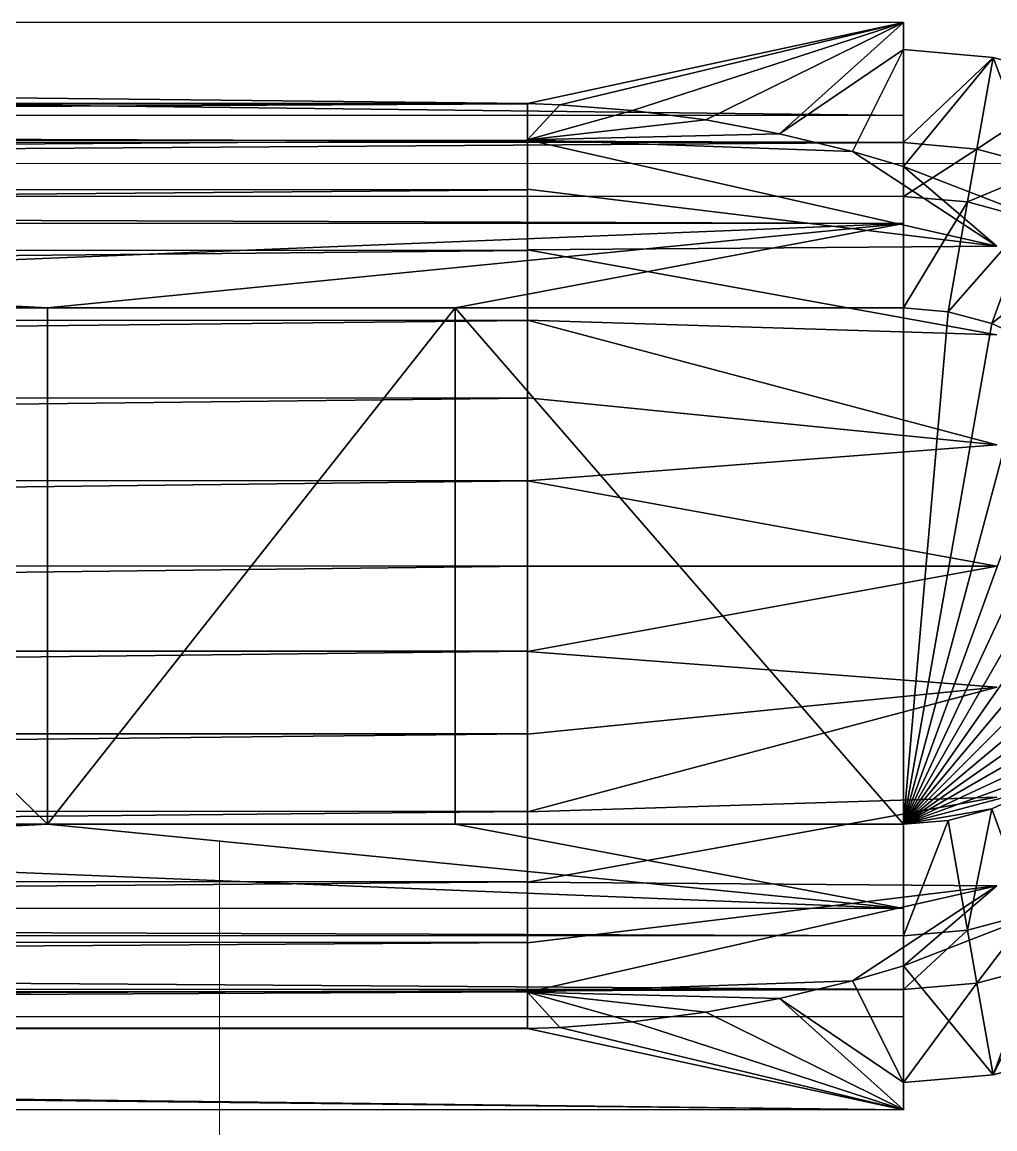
# Model space of a CAD drawing. Header units: inches. Extents: x 0 to 46333, y 12439 to 30520.
# Drawn here: x 15084.3 to 15156.1, y 17460.4 to 17542 of the extents above; entities that cross this region are included whole.
import ezdxf

# ---------------------------------------------------------------- set-up
doc = ezdxf.new("R2010")
doc.units = ezdxf.units.IN
doc.header["$MEASUREMENT"] = 0
doc.layers.add('DLX_FL1_LUM', color=7, linetype='Continuous', true_color=0xffd400)
doc.layers.add('v.p', color=7, linetype='Continuous')
doc.layers.add('WC', color=2, linetype='Continuous', lineweight=0)

# ---------------------------------------------------------------- blocks, each defined once
blk = doc.blocks.new('first floor civil')
at = {"layer": 'WC', "color": 9}
for p, q in [((598084.032, 123426.693), (597784.032, 123426.693)), ((597814.032, 123376.693), (597814.032, 122926.693))]:
    blk.add_line(p, q, dxfattribs=at)

msp = doc.modelspace()

# ---------------------------------------------------------------- linework, layer by layer
at = {"layer": 'DLX_FL1_LUM'}
for points in [[(14569.985, 17541.991, 0), (15149.332, 17535.113, 0)], [(15149.332, 17541.97, 0), (14569.985, 17541.991, 0)], [(15149.332, 17535.113, 0), (14569.985, 17541.991, 0)], [(15121.591, 17535.992, 0), (14569.985, 17541.991, 0)], [(14569.985, 17541.991, 0), (15149.332, 17541.97, 0)], [(14569.985, 17541.991, 0), (15121.591, 17535.992, 0)], [(15149.332, 17541.97, 0), (15121.591, 17535.992, 0)], [(15121.591, 17535.992, 0), (15149.332, 17541.97, 0)], [(15123.992, 17535.898, 0), (15149.332, 17541.97, 0)], [(15149.332, 17541.97, 0), (15123.992, 17535.898, 0)], [(15129.339, 17535.486, 0), (15149.332, 17541.97, 0)], [(15149.332, 17541.97, 0), (15129.339, 17535.486, 0)], [(15134.767, 17534.778, 0), (15149.332, 17541.97, 0)], [(15149.332, 17541.97, 0), (15134.767, 17534.778, 0)], [(15140.201, 17533.765, 0), (15149.332, 17541.97, 0)], [(15149.332, 17541.97, 0), (15140.201, 17533.765, 0)], [(15149.332, 17541.97, 0), (15149.332, 17535.113, 0)], [(15149.332, 17539.965, 0), (15149.332, 17541.97, 0)], [(15149.332, 17535.113, 0), (15149.332, 17541.97, 0)], [(15149.332, 17541.97, 0), (15149.332, 17539.965, 0)], [(15149.332, 17539.965, 0), (15140.201, 17533.765, 0)], [(15140.201, 17533.765, 0), (15149.332, 17539.965, 0)], [(15145.571, 17532.458, 0), (15149.332, 17539.965, 0)], [(15149.332, 17539.965, 0), (15145.571, 17532.458, 0)], [(15149.332, 17535.113, 0), (15149.332, 17539.965, 0)], [(15149.332, 17533.109, 0), (15149.332, 17539.965, 0)], [(15149.332, 17539.965, 0), (15149.332, 17535.113, 0)], [(15149.332, 17539.965, 0), (15149.332, 17533.109, 0)], [(15155.946, 17539.386, 0), (15149.332, 17539.965, 0)], [(15149.332, 17531.35, 0), (15149.332, 17539.965, 0)], [(15149.332, 17539.965, 0), (15155.946, 17539.386, 0)], [(15149.332, 17539.965, 0), (15149.332, 17531.35, 0)], [(15149.332, 17533.109, 0), (15155.946, 17539.386, 0)], [(15155.946, 17539.386, 0), (15149.332, 17533.109, 0)], [(15155.946, 17539.386, 0), (15149.332, 17531.35, 0)], [(15149.332, 17531.35, 0), (15155.946, 17539.386, 0)], [(15155.946, 17539.386, 0), (15154.755, 17532.634, 0)], [(15154.755, 17532.634, 0), (15155.946, 17539.386, 0)], [(15162.359, 17537.667, 0), (15155.946, 17539.386, 0)], [(15160.608, 17526.988, 0), (15155.946, 17539.386, 0)], [(15155.946, 17539.386, 0), (15162.359, 17537.667, 0)], [(15155.946, 17539.386, 0), (15160.608, 17526.988, 0)], [(15154.755, 17532.634, 0), (15162.359, 17537.667, 0)], [(15162.359, 17537.667, 0), (15154.755, 17532.634, 0)], [(15121.591, 17535.992, 0), (14597.726, 17536.011, 0)], [(14597.726, 17536.011, 0), (15121.591, 17535.992, 0)], [(14597.726, 17535.976, 0), (15121.591, 17535.992, 0)], [(15121.591, 17535.992, 0), (14597.726, 17535.976, 0)], [(15121.591, 17535.956, 0), (14597.726, 17535.976, 0)], [(14597.726, 17535.976, 0), (15121.591, 17535.956, 0)], [(14597.726, 17533.286, 0), (15121.591, 17535.956, 0)], [(15121.591, 17535.956, 0), (14597.726, 17533.286, 0)], [(15121.591, 17535.956, 0), (15121.591, 17535.992, 0)], [(15121.591, 17535.992, 0), (15121.591, 17533.306, 0)], [(15121.591, 17535.992, 0), (15121.591, 17535.956, 0)], [(15123.992, 17535.898, 0), (15121.591, 17535.992, 0)], [(15121.591, 17533.306, 0), (15121.591, 17535.992, 0)], [(15121.591, 17535.992, 0), (15123.992, 17535.898, 0)], [(15121.591, 17533.306, 0), (15121.591, 17535.956, 0)], [(15121.591, 17533.267, 0), (15121.591, 17535.956, 0)], [(15121.591, 17535.956, 0), (15121.591, 17533.306, 0)], [(15121.591, 17535.956, 0), (15121.591, 17533.267, 0)], [(15123.992, 17535.898, 0), (15121.591, 17533.306, 0)], [(15121.591, 17533.306, 0), (15123.992, 17535.898, 0)], [(15129.339, 17535.486, 0), (15123.992, 17535.898, 0)], [(15123.992, 17535.898, 0), (15129.339, 17535.486, 0)], [(14569.985, 17535.135, 0), (15149.332, 17535.113, 0)], [(14569.985, 17535.135, 0), (15149.332, 17533.109, 0)], [(15149.332, 17535.113, 0), (14569.985, 17535.135, 0)], [(15149.332, 17533.109, 0), (14569.985, 17535.135, 0)], [(15129.339, 17535.486, 0), (15121.591, 17533.306, 0)], [(15121.591, 17533.306, 0), (15129.339, 17535.486, 0)], [(15134.767, 17534.778, 0), (15129.339, 17535.486, 0)], [(15129.339, 17535.486, 0), (15134.767, 17534.778, 0)], [(15149.332, 17535.113, 0), (15149.332, 17533.109, 0)], [(15149.332, 17533.109, 0), (15149.332, 17535.113, 0)], [(15134.767, 17534.778, 0), (15121.591, 17533.306, 0)], [(15121.591, 17533.306, 0), (15134.767, 17534.778, 0)], [(15140.201, 17533.765, 0), (15134.767, 17534.778, 0)], [(15134.767, 17534.778, 0), (15140.201, 17533.765, 0)], [(15121.591, 17533.267, 0), (14597.726, 17533.286, 0)], [(14597.726, 17533.286, 0), (15121.591, 17533.267, 0)], [(14597.726, 17529.65, 0), (15121.591, 17533.267, 0)], [(15121.591, 17533.267, 0), (14597.726, 17529.65, 0)], [(15140.201, 17533.765, 0), (15121.591, 17533.306, 0)], [(15121.591, 17533.306, 0), (15140.201, 17533.765, 0)], [(15121.591, 17533.267, 0), (15121.591, 17533.306, 0)], [(15121.591, 17533.306, 0), (15121.591, 17529.668, 0)], [(15121.591, 17533.306, 0), (15121.591, 17533.267, 0)], [(15121.591, 17529.668, 0), (15121.591, 17533.306, 0)], [(15121.591, 17533.306, 0), (15156.213, 17525.458, 0)], [(15145.571, 17532.458, 0), (15121.591, 17533.306, 0)], [(15156.213, 17525.458, 0), (15121.591, 17533.306, 0)], [(15121.591, 17533.306, 0), (15145.571, 17532.458, 0)], [(15121.591, 17529.668, 0), (15121.591, 17533.267, 0)], [(15121.591, 17529.631, 0), (15121.591, 17533.267, 0)], [(15121.591, 17533.267, 0), (15121.591, 17529.668, 0)], [(15121.591, 17533.267, 0), (15121.591, 17529.631, 0)], [(15145.571, 17532.458, 0), (15140.201, 17533.765, 0)], [(15140.201, 17533.765, 0), (15145.571, 17532.458, 0)], [(14569.985, 17533.13, 0), (15149.332, 17533.109, 0)], [(15149.332, 17533.109, 0), (14569.985, 17533.13, 0)], [(14569.985, 17529.163, 0), (15149.332, 17533.109, 0)], [(15149.332, 17533.109, 0), (14569.985, 17529.163, 0)], [(15149.332, 17531.35, 0), (15145.571, 17532.458, 0)], [(15145.571, 17532.458, 0), (15156.213, 17525.458, 0)], [(15156.213, 17525.458, 0), (15145.571, 17532.458, 0)], [(15145.571, 17532.458, 0), (15149.332, 17531.35, 0)], [(15149.332, 17533.109, 0), (15154.755, 17532.634, 0)], [(15154.755, 17532.634, 0), (15149.332, 17533.109, 0)], [(15149.332, 17533.109, 0), (15149.332, 17529.141, 0)], [(15149.332, 17529.141, 0), (15149.332, 17533.109, 0)], [(15154.755, 17532.634, 0), (15149.332, 17529.141, 0)], [(15149.332, 17529.141, 0), (15154.755, 17532.634, 0)], [(15154.066, 17528.727, 0), (15154.755, 17532.634, 0)], [(15154.755, 17532.634, 0), (15154.066, 17528.727, 0)], [(15154.755, 17532.634, 0), (15160.013, 17531.225, 0)], [(15160.013, 17531.225, 0), (15154.755, 17532.634, 0)], [(15160.608, 17526.988, 0), (15149.332, 17531.35, 0)], [(15149.332, 17531.35, 0), (15156.213, 17525.458, 0)], [(15156.213, 17525.458, 0), (15149.332, 17531.35, 0)], [(15149.332, 17531.35, 0), (15160.608, 17526.988, 0)], [(15154.066, 17528.727, 0), (15160.013, 17531.225, 0)], [(15160.013, 17531.225, 0), (15154.066, 17528.727, 0)], [(15149.331, 17527.136, 0), (14569.985, 17529.163, 0)], [(15149.332, 17529.141, 0), (14569.985, 17529.163, 0)], [(14569.985, 17529.163, 0), (15149.331, 17527.136, 0)], [(14569.985, 17529.163, 0), (15149.332, 17529.141, 0)], [(15121.591, 17529.631, 0), (14597.726, 17529.65, 0)], [(14597.726, 17529.65, 0), (15121.591, 17529.631, 0)], [(14597.726, 17525.177, 0), (15121.591, 17529.631, 0)], [(15121.591, 17529.631, 0), (14597.726, 17525.177, 0)], [(15121.591, 17529.631, 0), (15121.591, 17529.668, 0)], [(15121.591, 17529.668, 0), (15121.591, 17525.192, 0)], [(15121.591, 17529.668, 0), (15121.591, 17529.631, 0)], [(15156.213, 17525.458, 0), (15121.591, 17529.668, 0)], [(15121.591, 17525.192, 0), (15121.591, 17529.668, 0)], [(15121.591, 17529.668, 0), (15156.213, 17525.458, 0)], [(15121.591, 17525.192, 0), (15121.591, 17529.631, 0)], [(15121.591, 17525.158, 0), (15121.591, 17529.631, 0)], [(15121.591, 17529.631, 0), (15121.591, 17525.192, 0)], [(15121.591, 17529.631, 0), (15121.591, 17525.158, 0)], [(15149.331, 17527.136, 0), (15149.332, 17529.141, 0)], [(15149.332, 17529.141, 0), (15149.331, 17520.921, 0)], [(15149.331, 17520.921, 0), (15149.332, 17529.141, 0)], [(15149.332, 17529.141, 0), (15149.331, 17527.136, 0)], [(15149.332, 17529.141, 0), (15154.066, 17528.727, 0)], [(15154.066, 17528.727, 0), (15149.332, 17529.141, 0)], [(15149.331, 17520.921, 0), (15154.066, 17528.727, 0)], [(15154.066, 17528.727, 0), (15149.331, 17520.921, 0)], [(15154.066, 17528.727, 0), (15152.638, 17520.631, 0)], [(15152.638, 17520.631, 0), (15154.066, 17528.727, 0)], [(15154.066, 17528.727, 0), (15158.657, 17527.497, 0)], [(15158.657, 17527.497, 0), (15154.066, 17528.727, 0)], [(15152.638, 17520.631, 0), (15158.657, 17527.497, 0)], [(15158.657, 17527.497, 0), (15152.638, 17520.631, 0)], [(15158.657, 17527.497, 0), (15155.845, 17519.772, 0)], [(15155.845, 17519.772, 0), (15158.657, 17527.497, 0)], [(15149.331, 17527.136, 0), (14569.985, 17527.158, 0)], [(14569.985, 17527.158, 0), (15149.331, 17527.136, 0)], [(15047.094, 17522.982, 0), (15149.331, 17527.136, 0)], [(15149.331, 17527.136, 0), (15047.094, 17522.982, 0)], [(15149.331, 17527.136, 0), (15086.185, 17520.923, 0)], [(15086.185, 17520.923, 0), (15149.331, 17527.136, 0)], [(15116.254, 17520.922, 0), (15149.331, 17527.136, 0)], [(15149.331, 17527.136, 0), (15116.254, 17520.922, 0)], [(15149.331, 17520.921, 0), (15149.331, 17527.136, 0)], [(15149.331, 17527.136, 0), (15149.331, 17520.921, 0)], [(15121.591, 17525.158, 0), (14597.726, 17525.177, 0)], [(14597.726, 17525.177, 0), (15121.591, 17525.158, 0)], [(14597.726, 17520, 0), (15121.591, 17525.158, 0)], [(15121.591, 17525.158, 0), (14597.726, 17520, 0)], [(15121.591, 17525.192, 0), (15156.213, 17525.458, 0)], [(15156.213, 17525.458, 0), (15121.591, 17525.192, 0)], [(15121.591, 17525.158, 0), (15121.591, 17525.192, 0)], [(15121.591, 17525.192, 0), (15121.591, 17520.009, 0)], [(15121.591, 17525.192, 0), (15121.591, 17525.158, 0)], [(15156.212, 17518.918, 0), (15121.591, 17525.192, 0)], [(15121.591, 17520.009, 0), (15121.591, 17525.192, 0)], [(15121.591, 17525.192, 0), (15156.212, 17518.918, 0)], [(15121.591, 17520.009, 0), (15121.591, 17525.158, 0)], [(15121.591, 17519.981, 0), (15121.591, 17525.158, 0)], [(15121.591, 17525.158, 0), (15121.591, 17520.009, 0)], [(15121.591, 17525.158, 0), (15121.591, 17519.981, 0)], [(15155.845, 17519.772, 0), (15162.964, 17525.488, 0)], [(15162.964, 17525.488, 0), (15155.845, 17519.772, 0)], [(15047.094, 17522.982, 0), (15086.185, 17520.923, 0)], [(15086.185, 17520.923, 0), (15047.094, 17522.982, 0)], [(15086.183, 17482.834, 0), (15047.093, 17520.925, 0)], [(15047.093, 17520.925, 0), (15086.183, 17482.834, 0)], [(15086.185, 17520.923, 0), (15047.093, 17520.925, 0)], [(15047.093, 17520.925, 0), (15086.185, 17520.923, 0)], [(15086.183, 17482.834, 0), (15086.185, 17520.923, 0)], [(15086.183, 17482.834, 0), (15086.185, 17520.923, 0)], [(15086.185, 17520.923, 0), (15086.183, 17482.834, 0)], [(15086.183, 17482.834, 0), (15086.185, 17520.923, 0)], [(15086.185, 17520.923, 0), (15086.183, 17482.834, 0)], [(15086.185, 17520.923, 0), (15086.183, 17482.834, 0)], [(15116.254, 17520.922, 0), (15086.183, 17482.834, 0)], [(15086.183, 17482.834, 0), (15116.254, 17520.922, 0)], [(15086.185, 17520.923, 0), (15116.254, 17520.922, 0)], [(15086.185, 17520.923, 0), (15116.254, 17520.922, 0)], [(15116.254, 17520.922, 0), (15086.185, 17520.923, 0)], [(15086.185, 17520.923, 0), (15116.254, 17520.922, 0)], [(15116.254, 17520.922, 0), (15086.185, 17520.923, 0)], [(15086.185, 17520.923, 0), (15086.185, 17520.923, 0)], [(15086.185, 17520.923, 0), (15086.185, 17520.923, 0)], [(15116.254, 17520.922, 0), (15086.185, 17520.923, 0)], [(15116.254, 17520.922, 0), (15116.253, 17482.833, 0)], [(15116.254, 17520.922, 0), (15116.253, 17482.833, 0)], [(15116.253, 17482.833, 0), (15116.254, 17520.922, 0)], [(15116.254, 17520.922, 0), (15116.253, 17482.833, 0)], [(15116.253, 17482.833, 0), (15116.254, 17520.922, 0)], [(15116.253, 17482.833, 0), (15116.254, 17520.922, 0)], [(15116.254, 17520.922, 0), (15149.331, 17520.921, 0)], [(15116.254, 17520.922, 0), (15149.33, 17482.832, 0)], [(15149.331, 17520.921, 0), (15116.254, 17520.922, 0)], [(15149.33, 17482.832, 0), (15116.254, 17520.922, 0)], [(15116.254, 17520.922, 0), (15116.254, 17520.922, 0)], [(15116.254, 17520.922, 0), (15116.254, 17520.922, 0)], [(15149.331, 17520.921, 0), (15149.33, 17482.832, 0)], [(15149.33, 17482.832, 0), (15149.331, 17520.921, 0)], [(15152.638, 17520.631, 0), (15149.33, 17482.832, 0)], [(15149.33, 17482.832, 0), (15152.638, 17520.631, 0)], [(15149.331, 17520.921, 0), (15152.638, 17520.631, 0)], [(15152.638, 17520.631, 0), (15149.331, 17520.921, 0)], [(15152.638, 17520.631, 0), (15155.845, 17519.772, 0)], [(15155.845, 17519.772, 0), (15152.638, 17520.631, 0)], [(14597.725, 17514.278, 0), (15121.591, 17519.981, 0)], [(15121.591, 17519.981, 0), (14597.725, 17514.278, 0)], [(15121.591, 17519.981, 0), (14597.726, 17520, 0)], [(14597.726, 17520, 0), (15121.591, 17519.981, 0)], [(15121.591, 17520.009, 0), (15121.59, 17514.278, 0)], [(15121.59, 17514.278, 0), (15121.591, 17520.009, 0)], [(15121.59, 17514.278, 0), (15121.591, 17519.981, 0)], [(15121.59, 17514.258, 0), (15121.591, 17519.981, 0)], [(15121.591, 17519.981, 0), (15121.59, 17514.278, 0)], [(15121.591, 17519.981, 0), (15121.59, 17514.258, 0)], [(15121.591, 17519.981, 0), (15121.591, 17520.009, 0)], [(15121.591, 17520.009, 0), (15121.591, 17519.981, 0)], [(15121.591, 17520.009, 0), (15156.212, 17510.809, 0)], [(15156.212, 17510.809, 0), (15121.591, 17520.009, 0)], [(15121.591, 17520.009, 0), (15156.212, 17518.918, 0)], [(15156.212, 17518.918, 0), (15121.591, 17520.009, 0)], [(15155.845, 17519.772, 0), (15149.33, 17482.832, 0)], [(15149.33, 17482.832, 0), (15155.845, 17519.772, 0)], [(15155.845, 17519.772, 0), (15158.854, 17518.369, 0)], [(15158.854, 17518.369, 0), (15155.845, 17519.772, 0)], [(15158.854, 17518.369, 0), (15149.33, 17482.832, 0)], [(15149.33, 17482.832, 0), (15158.854, 17518.369, 0)], [(15161.572, 17516.465, 0), (15149.33, 17482.832, 0)], [(15149.33, 17482.832, 0), (15161.572, 17516.465, 0)], [(15121.59, 17514.258, 0), (14597.725, 17514.278, 0)], [(14597.725, 17514.278, 0), (15121.59, 17514.258, 0)], [(14597.725, 17508.183, 0), (15121.59, 17514.258, 0)], [(15121.59, 17514.258, 0), (14597.725, 17508.183, 0)], [(15121.59, 17514.258, 0), (15121.59, 17514.278, 0)], [(15121.59, 17514.278, 0), (15121.59, 17508.173, 0)], [(15121.59, 17514.278, 0), (15121.59, 17514.258, 0)], [(15156.212, 17510.809, 0), (15121.59, 17514.278, 0)], [(15121.59, 17508.173, 0), (15121.59, 17514.278, 0)], [(15121.59, 17514.278, 0), (15156.212, 17510.809, 0)], [(15121.59, 17508.173, 0), (15121.59, 17514.258, 0)], [(15121.59, 17508.163, 0), (15121.59, 17514.258, 0)], [(15121.59, 17514.258, 0), (15121.59, 17508.173, 0)], [(15121.59, 17514.258, 0), (15121.59, 17508.163, 0)], [(15163.92, 17514.117, 0), (15149.33, 17482.832, 0)], [(15149.33, 17482.832, 0), (15163.92, 17514.117, 0)], [(15165.824, 17511.398, 0), (15149.33, 17482.832, 0)], [(15149.33, 17482.832, 0), (15165.824, 17511.398, 0)], [(15121.59, 17508.173, 0), (15156.212, 17510.809, 0)], [(15156.212, 17510.809, 0), (15121.59, 17508.173, 0)], [(15121.59, 17508.163, 0), (14597.725, 17508.183, 0)], [(14597.725, 17508.183, 0), (15121.59, 17508.163, 0)], [(14597.725, 17501.897, 0), (15121.59, 17508.163, 0)], [(15121.59, 17508.163, 0), (14597.725, 17501.897, 0)], [(15121.59, 17508.163, 0), (15121.59, 17508.173, 0)], [(15121.59, 17508.173, 0), (15121.59, 17501.878, 0)], [(15121.59, 17508.173, 0), (15121.59, 17508.163, 0)], [(15121.59, 17501.878, 0), (15121.59, 17508.173, 0)], [(15121.59, 17508.173, 0), (15156.212, 17501.876, 0)], [(15156.212, 17501.876, 0), (15121.59, 17508.173, 0)], [(15121.59, 17501.878, 0), (15121.59, 17508.163, 0)], [(15121.59, 17501.878, 0), (15121.59, 17508.163, 0)], [(15121.59, 17508.163, 0), (15121.59, 17501.878, 0)], [(15121.59, 17508.163, 0), (15121.59, 17501.878, 0)], [(15167.226, 17508.389, 0), (15149.33, 17482.832, 0)], [(15149.33, 17482.832, 0), (15167.226, 17508.389, 0)], [(15168.086, 17505.183, 0), (15149.33, 17482.832, 0)], [(15149.33, 17482.832, 0), (15168.086, 17505.183, 0)], [(15121.59, 17501.878, 0), (14597.725, 17501.897, 0)], [(14597.725, 17501.897, 0), (15121.59, 17501.878, 0)], [(14597.725, 17495.612, 0), (15121.59, 17501.878, 0)], [(15121.59, 17501.878, 0), (14597.725, 17495.612, 0)], [(15121.59, 17495.592, 0), (15121.59, 17501.878, 0)], [(15121.59, 17501.878, 0), (15121.59, 17495.581, 0)], [(15121.59, 17501.878, 0), (15121.59, 17501.878, 0)], [(15121.59, 17495.592, 0), (15121.59, 17501.878, 0)], [(15121.59, 17501.878, 0), (15121.59, 17501.878, 0)], [(15121.59, 17501.878, 0), (15121.59, 17495.592, 0)], [(15156.212, 17501.876, 0), (15121.59, 17501.878, 0)], [(15121.59, 17495.581, 0), (15121.59, 17501.878, 0)], [(15121.59, 17501.878, 0), (15156.212, 17501.876, 0)], [(15121.59, 17501.878, 0), (15121.59, 17495.592, 0)], [(15121.59, 17495.581, 0), (15156.212, 17501.876, 0)], [(15156.212, 17501.876, 0), (15121.59, 17495.581, 0)], [(15168.374, 17501.876, 0), (15149.33, 17482.832, 0)], [(15149.33, 17482.832, 0), (15168.374, 17501.876, 0)], [(15168.086, 17498.568, 0), (15149.33, 17482.832, 0)], [(15149.33, 17482.832, 0), (15168.086, 17498.568, 0)], [(15121.59, 17495.592, 0), (14597.725, 17495.612, 0)], [(14597.725, 17495.612, 0), (15121.59, 17495.592, 0)], [(14597.725, 17489.516, 0), (15121.59, 17495.592, 0)], [(15121.59, 17495.592, 0), (14597.725, 17489.516, 0)], [(15121.59, 17495.581, 0), (15121.59, 17495.592, 0)], [(15121.59, 17489.496, 0), (15121.59, 17495.592, 0)], [(15121.59, 17495.592, 0), (15121.59, 17495.581, 0)], [(15121.59, 17495.592, 0), (15121.59, 17489.496, 0)], [(15121.59, 17489.496, 0), (15121.59, 17495.581, 0)], [(15121.59, 17495.581, 0), (15121.59, 17489.476, 0)], [(15121.59, 17495.581, 0), (15121.59, 17489.496, 0)], [(15121.59, 17489.476, 0), (15121.59, 17495.581, 0)], [(15121.59, 17495.581, 0), (15156.211, 17492.944, 0)], [(15156.211, 17492.944, 0), (15121.59, 17495.581, 0)], [(15167.226, 17495.362, 0), (15149.33, 17482.832, 0)], [(15149.33, 17482.832, 0), (15167.226, 17495.362, 0)], [(15121.589, 17483.745, 0), (15156.211, 17492.944, 0)], [(15156.211, 17492.944, 0), (15121.589, 17483.745, 0)], [(15156.211, 17492.944, 0), (15121.59, 17489.476, 0)], [(15121.59, 17489.476, 0), (15156.211, 17492.944, 0)], [(15165.823, 17492.354, 0), (15149.33, 17482.832, 0)], [(15149.33, 17482.832, 0), (15165.823, 17492.354, 0)], [(14597.724, 17483.793, 0), (15121.59, 17489.496, 0)], [(15121.59, 17489.496, 0), (14597.724, 17483.793, 0)], [(15121.59, 17489.496, 0), (14597.725, 17489.516, 0)], [(14597.725, 17489.516, 0), (15121.59, 17489.496, 0)], [(15121.589, 17483.774, 0), (15121.59, 17489.496, 0)], [(15121.59, 17489.496, 0), (15121.589, 17483.774, 0)], [(15121.589, 17483.774, 0), (15121.59, 17489.476, 0)], [(15121.59, 17489.476, 0), (15121.589, 17483.745, 0)], [(15121.59, 17489.476, 0), (15121.589, 17483.774, 0)], [(15121.589, 17483.745, 0), (15121.59, 17489.476, 0)], [(15121.59, 17489.476, 0), (15121.59, 17489.496, 0)], [(15121.59, 17489.496, 0), (15121.59, 17489.476, 0)], [(15163.919, 17489.635, 0), (15149.33, 17482.832, 0)], [(15149.33, 17482.832, 0), (15163.919, 17489.635, 0)], [(15161.571, 17487.287, 0), (15149.33, 17482.832, 0)], [(15149.33, 17482.832, 0), (15161.571, 17487.287, 0)], [(15158.852, 17485.384, 0), (15149.33, 17482.832, 0)], [(15149.33, 17482.832, 0), (15158.852, 17485.384, 0)], [(15158.852, 17485.384, 0), (15155.844, 17483.98, 0)], [(15155.844, 17483.98, 0), (15158.852, 17485.384, 0)], [(15121.589, 17478.563, 0), (15156.211, 17484.834, 0)], [(15156.211, 17484.834, 0), (15121.589, 17483.745, 0)], [(15156.211, 17484.834, 0), (15121.589, 17478.563, 0)], [(15121.589, 17483.745, 0), (15156.211, 17484.834, 0)], [(15121.589, 17483.774, 0), (14597.724, 17483.793, 0)], [(14597.724, 17483.793, 0), (15121.589, 17483.774, 0)], [(14597.724, 17478.617, 0), (15121.589, 17483.774, 0)], [(15121.589, 17483.774, 0), (14597.724, 17478.617, 0)], [(15121.589, 17483.745, 0), (15121.589, 17483.774, 0)], [(15121.589, 17478.598, 0), (15121.589, 17483.774, 0)], [(15121.589, 17483.774, 0), (15121.589, 17483.745, 0)], [(15121.589, 17483.774, 0), (15121.589, 17478.598, 0)], [(15121.589, 17478.598, 0), (15121.589, 17483.745, 0)], [(15121.589, 17483.745, 0), (15121.589, 17478.563, 0)], [(15121.589, 17483.745, 0), (15121.589, 17478.598, 0)], [(15121.589, 17478.563, 0), (15121.589, 17483.745, 0)], [(15155.844, 17483.98, 0), (15149.33, 17482.832, 0)], [(15149.33, 17482.832, 0), (15155.844, 17483.98, 0)], [(15155.844, 17483.98, 0), (15152.637, 17483.121, 0)], [(15152.637, 17483.121, 0), (15155.844, 17483.98, 0)], [(15155.844, 17483.98, 0), (15154.064, 17475.026, 0)], [(15154.064, 17475.026, 0), (15155.844, 17483.98, 0)], [(15158.655, 17476.256, 0), (15155.844, 17483.98, 0)], [(15155.844, 17483.98, 0), (15158.655, 17476.256, 0)], [(15086.183, 17482.834, 0), (15047.092, 17482.836, 0)], [(15047.092, 17482.836, 0), (15086.183, 17482.834, 0)], [(15086.183, 17482.834, 0), (15047.092, 17480.778, 0)], [(15047.092, 17480.778, 0), (15086.183, 17482.834, 0)], [(15086.183, 17482.834, 0), (15149.33, 17476.616, 0)], [(15116.253, 17482.833, 0), (15086.183, 17482.834, 0)], [(15149.33, 17476.616, 0), (15086.183, 17482.834, 0)], [(15116.253, 17482.833, 0), (15086.183, 17482.834, 0)], [(15086.183, 17482.834, 0), (15086.183, 17482.834, 0)], [(15086.183, 17482.834, 0), (15116.253, 17482.833, 0)], [(15116.253, 17482.833, 0), (15086.183, 17482.834, 0)], [(15086.183, 17482.834, 0), (15116.253, 17482.833, 0)], [(15086.183, 17482.834, 0), (15086.183, 17482.834, 0)], [(15086.183, 17482.834, 0), (15116.253, 17482.833, 0)], [(15116.253, 17482.833, 0), (15149.33, 17476.616, 0)], [(15149.33, 17482.832, 0), (15116.253, 17482.833, 0)], [(15149.33, 17476.616, 0), (15116.253, 17482.833, 0)], [(15116.253, 17482.833, 0), (15149.33, 17482.832, 0)], [(15116.253, 17482.833, 0), (15116.253, 17482.833, 0)], [(15116.253, 17482.833, 0), (15116.253, 17482.833, 0)], [(15152.637, 17483.121, 0), (15149.329, 17474.612, 0)], [(15149.329, 17474.612, 0), (15152.637, 17483.121, 0)], [(15149.329, 17474.612, 0), (15149.33, 17482.832, 0)], [(15149.33, 17482.832, 0), (15149.329, 17474.612, 0)], [(15152.637, 17483.121, 0), (15149.33, 17482.832, 0)], [(15149.33, 17482.832, 0), (15152.637, 17483.121, 0)], [(15149.33, 17476.616, 0), (15149.33, 17482.832, 0)], [(15149.33, 17482.832, 0), (15149.33, 17476.616, 0)], [(15154.064, 17475.026, 0), (15152.637, 17483.121, 0)], [(15152.637, 17483.121, 0), (15154.064, 17475.026, 0)], [(15047.092, 17480.778, 0), (15149.33, 17476.616, 0)], [(15149.33, 17476.616, 0), (15047.092, 17480.778, 0)], [(15121.589, 17478.598, 0), (14597.724, 17478.617, 0)], [(14597.724, 17478.617, 0), (15121.589, 17478.598, 0)], [(14597.724, 17474.143, 0), (15121.589, 17478.598, 0)], [(15121.589, 17478.598, 0), (14597.724, 17474.143, 0)], [(15121.589, 17478.563, 0), (15121.589, 17478.598, 0)], [(15121.589, 17474.124, 0), (15121.589, 17478.598, 0)], [(15121.589, 17478.598, 0), (15121.589, 17478.563, 0)], [(15121.589, 17478.598, 0), (15121.589, 17474.124, 0)], [(15121.589, 17474.124, 0), (15121.589, 17478.563, 0)], [(15121.589, 17478.563, 0), (15121.589, 17474.086, 0)], [(15121.589, 17478.563, 0), (15121.589, 17474.124, 0)], [(15121.589, 17474.086, 0), (15121.589, 17478.563, 0)], [(15121.589, 17478.563, 0), (15156.211, 17478.294, 0)], [(15156.211, 17478.294, 0), (15121.589, 17478.563, 0)], [(15156.211, 17478.294, 0), (15121.589, 17474.086, 0)], [(15121.589, 17470.45, 0), (15156.211, 17478.294, 0)], [(15156.211, 17478.294, 0), (15121.589, 17470.45, 0)], [(15121.589, 17474.086, 0), (15156.211, 17478.294, 0)], [(15156.211, 17478.294, 0), (15145.568, 17471.296, 0)], [(15145.568, 17471.296, 0), (15156.211, 17478.294, 0)], [(15149.329, 17472.403, 0), (15156.211, 17478.294, 0)], [(15156.211, 17478.294, 0), (15149.329, 17472.403, 0)], [(14569.984, 17476.638, 0), (15149.33, 17476.616, 0)], [(15149.33, 17476.616, 0), (14569.984, 17476.638, 0)], [(14569.984, 17476.638, 0), (15149.329, 17474.612, 0)], [(15149.329, 17474.612, 0), (14569.984, 17476.638, 0)], [(15149.329, 17472.403, 0), (15160.606, 17476.763, 0)], [(15160.606, 17476.763, 0), (15149.329, 17472.403, 0)], [(15149.33, 17476.616, 0), (15149.329, 17474.612, 0)], [(15149.329, 17474.612, 0), (15149.33, 17476.616, 0)], [(15158.655, 17476.256, 0), (15154.064, 17475.026, 0)], [(15154.064, 17475.026, 0), (15158.655, 17476.256, 0)], [(15158.655, 17476.256, 0), (15154.753, 17471.119, 0)], [(15154.753, 17471.119, 0), (15158.655, 17476.256, 0)], [(15155.943, 17464.366, 0), (15160.606, 17476.763, 0)], [(15160.606, 17476.763, 0), (15155.943, 17464.366, 0)], [(15149.329, 17474.612, 0), (14569.983, 17474.634, 0)], [(14569.983, 17474.634, 0), (15149.329, 17470.645, 0)], [(14569.983, 17474.634, 0), (15149.329, 17474.612, 0)], [(15149.329, 17470.645, 0), (14569.983, 17474.634, 0)], [(15154.064, 17475.026, 0), (15149.329, 17470.645, 0)], [(15149.329, 17470.645, 0), (15154.064, 17475.026, 0)], [(15154.064, 17475.026, 0), (15149.329, 17474.612, 0)], [(15149.329, 17474.612, 0), (15154.064, 17475.026, 0)], [(15149.329, 17470.645, 0), (15149.329, 17474.612, 0)], [(15149.329, 17474.612, 0), (15149.329, 17470.645, 0)], [(15154.753, 17471.119, 0), (15154.064, 17475.026, 0)], [(15154.064, 17475.026, 0), (15154.753, 17471.119, 0)], [(15121.589, 17474.124, 0), (14597.724, 17474.143, 0)], [(14597.724, 17474.143, 0), (15121.589, 17474.124, 0)], [(14597.724, 17470.507, 0), (15121.589, 17474.124, 0)], [(15121.589, 17474.124, 0), (14597.724, 17470.507, 0)], [(15121.589, 17474.086, 0), (15121.589, 17474.124, 0)], [(15121.589, 17470.488, 0), (15121.589, 17474.124, 0)], [(15121.589, 17474.124, 0), (15121.589, 17474.086, 0)], [(15121.589, 17474.124, 0), (15121.589, 17470.488, 0)], [(15121.589, 17470.488, 0), (15121.589, 17474.086, 0)], [(15121.589, 17474.086, 0), (15121.589, 17470.45, 0)], [(15121.589, 17474.086, 0), (15121.589, 17470.488, 0)], [(15121.589, 17470.45, 0), (15121.589, 17474.086, 0)], [(15145.568, 17471.296, 0), (15149.329, 17472.403, 0)], [(15149.329, 17472.403, 0), (15145.568, 17471.296, 0)], [(15149.329, 17472.403, 0), (15155.943, 17464.366, 0)], [(15149.329, 17463.788, 0), (15149.329, 17472.403, 0)], [(15149.329, 17472.403, 0), (15149.329, 17463.788, 0)], [(15155.943, 17464.366, 0), (15149.329, 17472.403, 0)], [(15160.011, 17472.528, 0), (15154.753, 17471.119, 0)], [(15154.753, 17471.119, 0), (15160.011, 17472.528, 0)], [(15160.011, 17472.528, 0), (15155.943, 17464.366, 0)], [(15155.943, 17464.366, 0), (15160.011, 17472.528, 0)], [(15145.568, 17471.296, 0), (15121.589, 17470.45, 0)], [(15121.589, 17470.45, 0), (15145.568, 17471.296, 0)], [(15140.198, 17469.988, 0), (15145.568, 17471.296, 0)], [(15145.568, 17471.296, 0), (15140.198, 17469.988, 0)], [(15145.568, 17471.296, 0), (15149.329, 17463.788, 0)], [(15149.329, 17463.788, 0), (15145.568, 17471.296, 0)], [(14569.983, 17470.666, 0), (15149.329, 17470.645, 0)], [(15149.329, 17470.645, 0), (14569.983, 17470.666, 0)], [(14569.983, 17468.661, 0), (15149.329, 17470.645, 0)], [(15149.329, 17470.645, 0), (14569.983, 17468.661, 0)], [(15121.589, 17470.488, 0), (14597.724, 17470.507, 0)], [(14597.724, 17470.507, 0), (15121.589, 17470.488, 0)], [(14597.724, 17467.818, 0), (15121.589, 17470.488, 0)], [(15121.589, 17470.488, 0), (14597.724, 17467.818, 0)], [(15121.589, 17470.45, 0), (15121.589, 17470.488, 0)], [(15121.589, 17470.488, 0), (15121.589, 17470.45, 0)], [(15121.589, 17467.798, 0), (15121.589, 17470.488, 0)], [(15121.589, 17470.488, 0), (15121.589, 17467.798, 0)], [(15121.589, 17467.798, 0), (15121.589, 17470.45, 0)], [(15121.589, 17470.45, 0), (15121.589, 17467.764, 0)], [(15121.589, 17470.45, 0), (15121.589, 17467.798, 0)], [(15121.589, 17467.764, 0), (15121.589, 17470.45, 0)], [(15121.589, 17470.45, 0), (15123.99, 17467.856, 0)], [(15140.198, 17469.988, 0), (15121.589, 17470.45, 0)], [(15134.765, 17468.977, 0), (15121.589, 17470.45, 0)], [(15121.589, 17470.45, 0), (15140.198, 17469.988, 0)], [(15129.337, 17468.268, 0), (15121.589, 17470.45, 0)], [(15121.589, 17470.45, 0), (15134.765, 17468.977, 0)], [(15123.99, 17467.856, 0), (15121.589, 17470.45, 0)], [(15121.589, 17470.45, 0), (15129.337, 17468.268, 0)], [(15154.753, 17471.119, 0), (15149.329, 17463.788, 0)], [(15149.329, 17463.788, 0), (15154.753, 17471.119, 0)], [(15154.753, 17471.119, 0), (15149.329, 17470.645, 0)], [(15149.329, 17470.645, 0), (15154.753, 17471.119, 0)], [(15149.329, 17463.788, 0), (15149.329, 17470.645, 0)], [(15149.329, 17470.645, 0), (15149.329, 17468.639, 0)], [(15149.329, 17470.645, 0), (15149.329, 17463.788, 0)], [(15149.329, 17468.639, 0), (15149.329, 17470.645, 0)], [(15155.943, 17464.366, 0), (15154.753, 17471.119, 0)], [(15154.753, 17471.119, 0), (15155.943, 17464.366, 0)], [(15134.765, 17468.977, 0), (15140.198, 17469.988, 0)], [(15140.198, 17469.988, 0), (15134.765, 17468.977, 0)], [(15140.198, 17469.988, 0), (15149.329, 17463.788, 0)], [(15149.329, 17461.784, 0), (15140.198, 17469.988, 0)], [(15140.198, 17469.988, 0), (15149.329, 17461.784, 0)], [(15149.329, 17463.788, 0), (15140.198, 17469.988, 0)], [(15129.337, 17468.268, 0), (15134.765, 17468.977, 0)], [(15134.765, 17468.977, 0), (15129.337, 17468.268, 0)], [(15134.765, 17468.977, 0), (15149.329, 17461.784, 0)], [(15149.329, 17461.784, 0), (15134.765, 17468.977, 0)], [(14569.983, 17468.661, 0), (15149.329, 17461.784, 0)], [(15149.329, 17468.639, 0), (14569.983, 17468.661, 0)], [(15149.329, 17461.784, 0), (14569.983, 17468.661, 0)], [(14569.983, 17468.661, 0), (15149.329, 17468.639, 0)], [(15123.99, 17467.856, 0), (15129.337, 17468.268, 0)], [(15129.337, 17468.268, 0), (15123.99, 17467.856, 0)], [(15129.337, 17468.268, 0), (15149.329, 17461.784, 0)], [(15149.329, 17461.784, 0), (15129.337, 17468.268, 0)], [(15149.329, 17468.639, 0), (15149.329, 17463.788, 0)], [(15149.329, 17463.788, 0), (15149.329, 17468.639, 0)], [(15149.329, 17468.639, 0), (15149.329, 17461.784, 0)], [(15149.329, 17461.784, 0), (15149.329, 17468.639, 0)], [(14597.724, 17467.818, 0), (15121.589, 17467.798, 0)], [(15121.589, 17467.798, 0), (14597.724, 17467.818, 0)], [(15121.589, 17467.798, 0), (14597.724, 17467.783, 0)], [(14597.724, 17467.783, 0), (15121.589, 17467.798, 0)], [(14597.724, 17467.783, 0), (15149.329, 17461.784, 0)], [(15149.329, 17461.784, 0), (14597.724, 17467.783, 0)], [(14597.724, 17467.783, 0), (15121.589, 17467.764, 0)], [(15121.589, 17467.764, 0), (14597.724, 17467.783, 0)], [(15121.589, 17467.764, 0), (15123.99, 17467.856, 0)], [(15123.99, 17467.856, 0), (15121.589, 17467.764, 0)], [(15121.589, 17467.764, 0), (15121.589, 17467.798, 0)], [(15121.589, 17467.798, 0), (15121.589, 17467.764, 0)], [(15149.329, 17461.784, 0), (15121.589, 17467.764, 0)], [(15121.589, 17467.764, 0), (15149.329, 17461.784, 0)], [(15123.99, 17467.856, 0), (15149.329, 17461.784, 0)], [(15149.329, 17461.784, 0), (15123.99, 17467.856, 0)], [(15155.943, 17464.366, 0), (15162.356, 17466.084, 0)], [(15162.356, 17466.084, 0), (15155.943, 17464.366, 0)], [(15149.329, 17463.788, 0), (15155.943, 17464.366, 0)], [(15155.943, 17464.366, 0), (15149.329, 17463.788, 0)], [(15149.329, 17461.784, 0), (15149.329, 17463.788, 0)], [(15149.329, 17463.788, 0), (15149.329, 17461.784, 0)], [(14569.983, 17461.805, 0), (15149.329, 17461.784, 0)], [(15149.329, 17461.784, 0), (14569.983, 17461.805, 0)]]:
    msp.add_polyline3d(points, dxfattribs=at)

# ---------------------------------------------------------------- block references
at = {"layer": 'v.p', "color": 1, "linetype": 'Continuous'}
msp.add_blockref('first floor civil', (-582715.148, -105895.118), dxfattribs=at)

doc.saveas('drawing.dxf')
